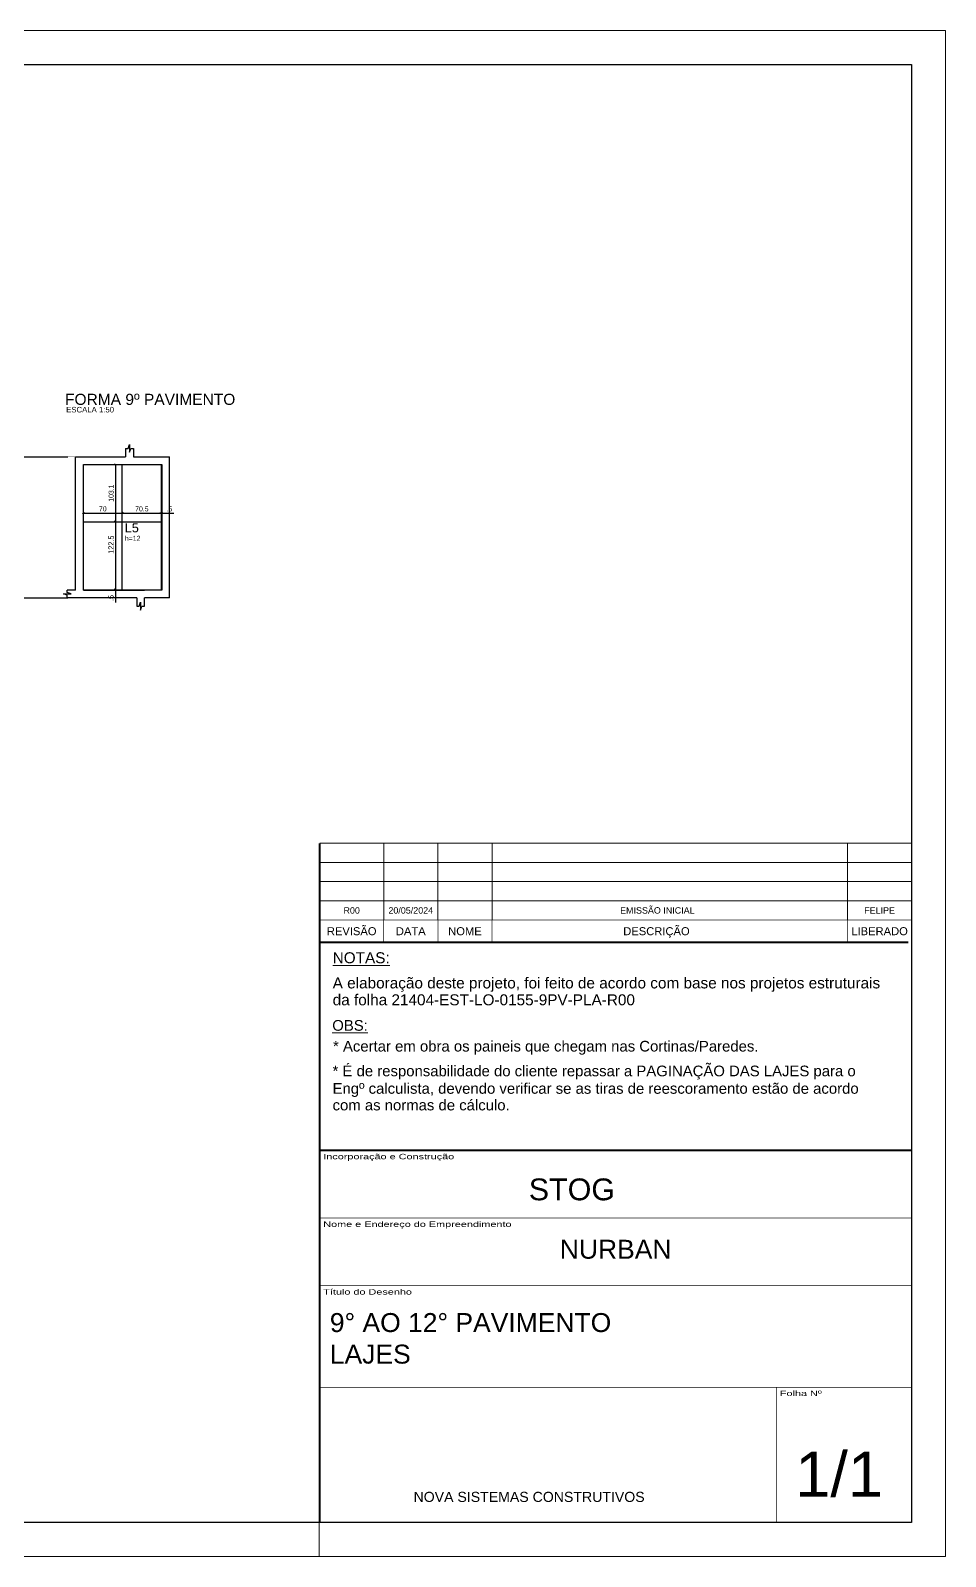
# Model space of a CAD drawing. Header units: millimetres. Extents: x 2519 to 6811, y 369 to 3117.
# Drawn here: x 5163 to 6811, y 369 to 3117 of the extents above; entities that cross this region are included whole.
import ezdxf
from ezdxf.enums import TextEntityAlignment as Align

# ---------------------------------------------------------------- set-up
doc = ezdxf.new("R2010")
doc.units = ezdxf.units.MM
doc.linetypes.add('ESTILO_TQS_0002', pattern=[0.4, 0.1, -0.3])
for name, color, linetype in [('3', 3, 'Continuous'), ('9', 8, 'Continuous'), ('COTA', 241, 'Continuous'), ('L-D', 2, 'Continuous'), ('L-N', 4, 'Continuous'), ('Painéis', 200, 'Continuous')]:
    doc.layers.add(name, color=color, linetype=linetype)
for name, color, linetype, lineweight in [('CARIMBO', 255, 'Continuous', 9), ('FOLHA', 255, 'Continuous', 5), ('Folhas', 255, 'Continuous', 9)]:
    doc.layers.add(name, color=color, linetype=linetype, lineweight=lineweight)
doc.styles.add('ARIAL', font='arial.ttf')
doc.styles.add('COTA TECNICA', font='techl___.ttf', dxfattribs={"height": 10})
doc.styles.add('COTA TECNICA-50', font='techl___.ttf', dxfattribs={"height": 9})
doc.styles.add('Tecnologia', font='')
doc.styles.add('TQS_ARIAL', font='arial.ttf')
doc.styles.add('VERDANA', font='verdana.ttf', dxfattribs={"oblique": 15})
doc.styles.get('Tecnologia').set_extended_font_data('Forgotten Futurist')
doc.dimstyles.new('COTA PAINEL-50', dxfattribs={"dimtxt": 9, "dimasz": 3, "dimexe": 3, "dimexo": 3, "dimgap": 3, "dimtad": 1, "dimdec": 1, "dimzin": 12, "dimdsep": 46, "dimtxsty": 'COTA TECNICA-50', "dimblk1": 'OBLIQUE', "dimblk2": 'OBLIQUE', "dimsah": 1, "dimcen": 0.9, "dimclrd": 4, "dimclre": 4, "dimclrt": 240, "dimadec": 1, "dimazin": 3, "dimtfac": 1, "dimtdec": 1, "dimtmove": 0, "dimatfit": 3, "dimfxl": 1, "dimtolj": 1, "dimtzin": 12, "dimarcsym": 0})
doc.dimstyles.new('PAINEL', dxfattribs={"dimtxt": 10, "dimasz": 3, "dimexe": 3, "dimexo": 3, "dimgap": 3, "dimtad": 1, "dimdec": 1, "dimzin": 12, "dimdsep": 46, "dimtxsty": 'COTA TECNICA', "dimblk1": 'OBLIQUE', "dimblk2": 'OBLIQUE', "dimsah": 1, "dimcen": 0.9, "dimclrd": 4, "dimclre": 4, "dimclrt": 240, "dimadec": 1, "dimazin": 3, "dimtfac": 1, "dimtdec": 1, "dimtmove": 0, "dimatfit": 3, "dimfxl": 1, "dimtolj": 1, "dimtzin": 12, "dimarcsym": 0})

# ---------------------------------------------------------------- blocks, each defined once
blk = doc.blocks.new('Carimbo Laje')
at = {"layer": 'CARIMBO', "color": 30}
for points, const_width in [([(124981.9, 144853.7), (123684.7, 144853.7), (123684.7, 144038.4)], 4.45), ([(123684.7, 144705.5), (124981.9, 144705.5)], 1.48), ([(123684.7, 144557.3), (124981.9, 144557.3)], 1.48), ([(123684.7, 144334.9), (124981.9, 144334.9)], 1.48), ([(124685.4, 144038.4), (124685.4, 144334.9)], 1.48), ([(123684.7, 144038.4), (124981.9, 144038.4)], 1.48)]:
    blk.add_lwpolyline(points, dxfattribs=dict(at, const_width=const_width))
at = {"color": 0, "linetype": 'Continuous', "ltscale": 5, "style": 'ARIAL'}
blk.add_text('NOVA SISTEMAS CONSTRUTIVOS', height=22.118, dxfattribs=at).set_placement((123890.4, 144083.7))
at = {"color": 7, "style": 'ARIAL'}
blk.add_attdef('INCORPORAÇÃO_E_CONTRUÇÃO', text='', height=45.7, dxfattribs=at).set_placement((124364.7, 144777.9), align=Align.MIDDLE_CENTER)
blk.add_attdef('NOME_DA_OBRA', text='', height=41.5, dxfattribs=at).set_placement((124333.3, 144616.6), align=Align.CENTER)
for tag, p in [('PAVIMENTO', (123706.9, 144455.9)), ('TIPO_DE_PROJETO', (123706.9, 144386.8))]:
    blk.add_attdef(tag, p, '', height=41.5, dxfattribs=at)
at = {"color": 7, "style": 'ARIAL', "oblique": 10}
blk.add_attdef('FOLHA_Nº', text='', height=111.2, dxfattribs=at).set_placement((124832.8, 144149.1), align=Align.CENTER)
at = {"layer": 'CARIMBO', "color": 7, "style": 'VERDANA'}
blk.add_attdef('ENDEREÇO', text='', height=14.8, dxfattribs=at).set_placement((124333.3, 144572.1), align=Align.CENTER)
at = {"layer": 'Folhas', "style": 'Tecnologia', "width": 1.5}
for s, p in [('Incorporação e Construção', (123692.5, 144846.3)), ('Nome e Endereço do Empreendimento', (123692.5, 144698.1)), ('Título do Desenho', (123692.5, 144549.8)), ('Folha Nº', (124693.1, 144327.5))]:
    blk.add_text(s, height=11.86, dxfattribs=at).set_placement(p, align=Align.TOP_LEFT)
blk = doc.blocks.new('Revisão Carimbo')
at = {"color": 30}
for p, q in [((0, 155), (925, 155)), ((100, 35), (100, 155)), ((184.66, 35), (184.66, 155)), ((269.32, 35), (269.32, 155)), ((825, 35), (825, 155)), ((0, 125), (925, 125)), ((0, 95), (925, 95)), ((0, 65), (925, 65))]:
    blk.add_line(p, q, dxfattribs=at)
for points, const_width in [([(0, 0), (0, 155)], 3), ([(0, 35), (925, 35)], 1), ([(100, 35), (100, 0)], 1), ([(184.66, 35), (184.66, 0)], 1), ([(269.32, 35), (269.32, 0)], 1), ([(825, 35), (825, 0)], 1), ([(0, 0), (920, 0)], 3)]:
    blk.add_lwpolyline(points, dxfattribs=dict(at, const_width=const_width))
at = {"color": 7, "style": 'ARIAL'}
for s, p in [('REVISÃO', (50, 17.5)), ('NOME', (226.99, 17.5)), ('DESCRIÇÃO', (526.27, 17.5)), ('LIBERADO', (875, 17.5)), ('DATA', (142.33, 17.5))]:
    blk.add_text(s, height=12.5, dxfattribs=at).set_placement(p, align=Align.MIDDLE_CENTER)
at = {"layer": 'CARIMBO', "color": 7, "style": 'ARIAL'}
for tag, p in [('REVISÃO_03', (50, 140)), ('DATA', (142.33, 140)), ('NOME', (226.99, 140)), ('LIBERADO', (875, 140)), ('REVISÃO_02', (50, 110)), ('DATA', (142.33, 110)), ('NOME', (226.99, 110)), ('LIBERADO', (875, 110)), ('REVISÃO_01', (50, 80)), ('DATA', (142.33, 80)), ('NOME', (226.99, 80)), ('LIBERADO', (875, 80)), ('REVISÃO_00', (50, 50)), ('DATA', (142.33, 50)), ('NOME', (226.99, 50)), ('LIBERADO', (875, 50))]:
    blk.add_attdef(tag, text='', height=10, dxfattribs=at).set_placement(p, align=Align.MIDDLE_CENTER)
for p in [(279.32, 140), (279.32, 110), (279.32, 80), (279.32, 50)]:
    blk.add_attdef('DESCRIÇÃO', text='', height=10, dxfattribs=at).set_placement(p, align=Align.MIDDLE_LEFT)
blk = doc.blocks.new('_Oblique')
at = {"color": 0, "linetype": 'ByBlock', "lineweight": -2}
blk.add_line((-0.5, -0.5), (0.5, 0.5), dxfattribs=at)
blk = doc.blocks.new('*D112')
at = {"layer": 'COTA', "color": 4, "lineweight": -2, "transparency": 16777216}
for p, q in [((5315.7, 2110), (5315.7, 2113)), ((5315.7, 2110), (5315.7, 2109.5)), ((5315.7, 2109.5), (5315.7, 2086.8)), ((5318.7, 2110), (5318.7, 2110)), ((5318.7, 2109.5), (5318.7, 2109.5))]:
    blk.add_line(p, q, dxfattribs=at)
at = {"layer": 'Defpoints', "color": 0, "transparency": 16777216}
for p in [(5315.7, 2110), (5315.7, 2109.5), (5315.7, 2109.5)]:
    blk.add_point(p, dxfattribs=at)
at = {"layer": 'COTA', "color": 4, "lineweight": -2, "transparency": 16777216, "xscale": 3, "yscale": 3, "zscale": 3}
for p, rotation in [((5315.7, 2110), 270), ((5315.7, 2109.5), 90)]:
    blk.add_blockref('_Oblique', p, dxfattribs=dict(at, rotation=rotation))
at = {"layer": 'COTA', "color": 240, "transparency": 16777216, "insert": (5307.6, 2095.1), "char_height": 10, "attachment_point": 5, "rotation": 90, "style": 'COTA TECNICA'}
blk.add_mtext('\\A1;.5', dxfattribs=at)
blk = doc.blocks.new('*D113')
at = {"layer": 'COTA', "color": 4, "lineweight": -2, "transparency": 16777216}
blk.add_line((5315.9, 2232.4), (5315.7, 2110), dxfattribs=at)
at = {"layer": 'Defpoints', "color": 0, "transparency": 16777216}
for p in [(5315.9, 2232.4), (5315.7, 2110), (5315.7, 2110)]:
    blk.add_point(p, dxfattribs=at)
at = {"layer": 'COTA', "color": 4, "lineweight": -2, "transparency": 16777216, "xscale": 3, "yscale": 3, "zscale": 3}
for p, rotation in [((5315.9, 2232.4), 89.90396616237426), ((5315.7, 2110), 269.9039661623743)]:
    blk.add_blockref('_Oblique', p, dxfattribs=dict(at, rotation=rotation))
at = {"layer": 'COTA', "color": 240, "transparency": 16777216, "insert": (5307.8, 2191.2), "char_height": 10, "attachment_point": 5, "rotation": 89.904, "style": 'COTA TECNICA'}
blk.add_mtext('\\A1;122.5', dxfattribs=at)
blk = doc.blocks.new('*D71')
at = {"layer": 'COTA', "color": 4, "lineweight": -2, "transparency": 16777216}
blk.add_line((5258, 2248), (5328, 2248), dxfattribs=at)
at = {"layer": 'Defpoints', "color": 0, "transparency": 16777216}
for p in [(5258, 2248), (5328, 2248), (5328, 2248)]:
    blk.add_point(p, dxfattribs=at)
at = {"layer": 'COTA', "color": 4, "lineweight": -2, "transparency": 16777216, "xscale": 3, "yscale": 3, "zscale": 3, "rotation": 180}
blk.add_blockref('_Oblique', (5258, 2248), dxfattribs=at)
at = {"layer": 'COTA', "color": 4, "lineweight": -2, "transparency": 16777216, "xscale": 3, "yscale": 3, "zscale": 3}
blk.add_blockref('_Oblique', (5328, 2248), dxfattribs=at)
at = {"layer": 'COTA', "color": 240, "transparency": 16777216, "insert": (5293, 2255.6), "char_height": 9, "attachment_point": 5, "style": 'COTA TECNICA-50'}
blk.add_mtext('\\A1;70', dxfattribs=at)
blk = doc.blocks.new('*D134')
at = {"layer": 'COTA', "color": 4, "lineweight": -2, "transparency": 16777216}
for p, q in [((5328, 2248), (5398.5, 2248)), ((5398.5, 2241), (5398.5, 2251))]:
    blk.add_line(p, q, dxfattribs=at)
at = {"layer": 'Defpoints', "color": 0, "transparency": 16777216}
for p in [(5328, 2248), (5398.5, 2248), (5398.5, 2238)]:
    blk.add_point(p, dxfattribs=at)
at = {"layer": 'COTA', "color": 4, "lineweight": -2, "transparency": 16777216, "xscale": 3, "yscale": 3, "zscale": 3, "rotation": 180}
blk.add_blockref('_Oblique', (5328, 2248), dxfattribs=at)
at = {"layer": 'COTA', "color": 4, "lineweight": -2, "transparency": 16777216, "xscale": 3, "yscale": 3, "zscale": 3}
blk.add_blockref('_Oblique', (5398.5, 2248), dxfattribs=at)
at = {"layer": 'COTA', "color": 240, "transparency": 16777216, "insert": (5363.3, 2255.6), "char_height": 9, "attachment_point": 5, "style": 'COTA TECNICA-50'}
blk.add_mtext('\\A1;70.5', dxfattribs=at)
blk = doc.blocks.new('*D72')
at = {"layer": 'COTA', "color": 4, "lineweight": -2, "transparency": 16777216}
for p, q in [((5398.5, 2248), (5395.5, 2248)), ((5398.5, 2248), (5399, 2248)), ((5399, 2248), (5420.6, 2248))]:
    blk.add_line(p, q, dxfattribs=at)
at = {"layer": 'Defpoints', "color": 0, "transparency": 16777216}
for p in [(5398.5, 2248), (5399, 2248), (5399, 2248)]:
    blk.add_point(p, dxfattribs=at)
at = {"layer": 'COTA', "color": 4, "lineweight": -2, "transparency": 16777216, "xscale": 3, "yscale": 3, "zscale": 3}
blk.add_blockref('_Oblique', (5398.5, 2248), dxfattribs=at)
at = {"layer": 'COTA', "color": 4, "lineweight": -2, "transparency": 16777216, "xscale": 3, "yscale": 3, "zscale": 3, "rotation": 180}
blk.add_blockref('_Oblique', (5399, 2248), dxfattribs=at)
at = {"layer": 'COTA', "color": 240, "transparency": 16777216, "insert": (5412.8, 2255.6), "char_height": 9, "attachment_point": 5, "style": 'COTA TECNICA-50'}
blk.add_mtext('\\A1;.5', dxfattribs=at)
blk = doc.blocks.new('*D73')
at = {"layer": 'COTA', "color": 4, "lineweight": -2, "transparency": 16777216}
for p, q in [((5315.7, 2335.5), (5315.7, 2232.4)), ((5318.7, 2232.4), (5318.7, 2232.4))]:
    blk.add_line(p, q, dxfattribs=at)
at = {"layer": 'Defpoints', "color": 0, "transparency": 16777216}
for p in [(5315.7, 2335.5), (5315.7, 2232.4), (5315.7, 2232.4)]:
    blk.add_point(p, dxfattribs=at)
at = {"layer": 'COTA', "color": 4, "lineweight": -2, "transparency": 16777216, "xscale": 3, "yscale": 3, "zscale": 3}
for p, rotation in [((5315.7, 2335.5), 90), ((5315.7, 2232.4), 270)]:
    blk.add_blockref('_Oblique', p, dxfattribs=dict(at, rotation=rotation))
at = {"layer": 'COTA', "color": 240, "transparency": 16777216, "insert": (5308, 2283.9), "char_height": 9, "attachment_point": 5, "rotation": 90, "style": 'COTA TECNICA-50'}
blk.add_mtext('\\A1;103.1', dxfattribs=at)

msp = doc.modelspace()

# ---------------------------------------------------------------- linework, layer by layer
at = {"color": 30}
for p, q in [((2671.28, 3056.01), (6749.76, 3056.01)), ((6749.76, 3056.01), (6749.76, 430.18)), ((6749.76, 430.18), (2671.28, 430.18))]:
    msp.add_line(p, q, dxfattribs=at)
at = {"layer": '3', "color": 7, "linetype": 'ESTILO_TQS_0002'}
for p, q in [((5111.16, 2349.48), (5244.03, 2349.48)), ((5111.16, 2095.48), (5244.03, 2095.48))]:
    msp.add_line(p, q, dxfattribs=at)
at = {"layer": '9', "color": 8, "linetype": 'Continuous'}
for p, q in [((5334.02, 2364.48), (5334.02, 2349.48)), ((5244.03, 2349.48), (5334.02, 2349.48)), ((5244.03, 2109.48), (5244.03, 2349.48)), ((5348.02, 2349.48), (5413.02, 2349.48)), ((5413.02, 2095.48), (5413.02, 2349.48)), ((5258.03, 2335.48), (5399.02, 2335.48)), ((5258.03, 2109.48), (5258.03, 2335.48)), ((5399.02, 2335.48), (5399.02, 2109.48)), ((5244.03, 2109.48), (5229.03, 2109.48)), ((5354.03, 2095.48), (5229.03, 2095.48)), ((5258.03, 2109.48), (5368.03, 2109.48)), ((5258.03, 2109.48), (5366.02, 2109.48)), ((5399.02, 2109.48), (5278.03, 2109.48)), ((5354.03, 2095.48), (5354.03, 2080.48)), ((5413.02, 2095.48), (5368.03, 2095.48))]:
    msp.add_line(p, q, dxfattribs=at)
for points in [[(5334.02, 2364.48), (5338.69, 2364.48), (5341.02, 2371.48), (5341.02, 2357.48), (5343.36, 2364.48), (5348.02, 2364.48)], [(5348.02, 2364.48), (5348.02, 2349.48), (5348.02, 2349.48)], [(5229.03, 2095.48), (5229.03, 2100.15), (5222.03, 2102.48), (5236.03, 2102.48), (5229.03, 2104.81), (5229.03, 2109.48)], [(5368.03, 2080.48), (5368.03, 2080.48), (5368.03, 2095.48)], [(5354.03, 2080.48), (5358.69, 2080.48), (5361.03, 2087.48), (5361.03, 2073.48), (5363.36, 2080.48), (5368.03, 2080.48)]]:
    msp.add_lwpolyline(points, dxfattribs=at)
at = {"layer": 'CARIMBO', "color": 30, "const_width": 3.65}
msp.add_lwpolyline([(5683.59, 1100.34), (5683.59, 1474.97)], dxfattribs=at)
at = {"layer": 'FOLHA'}
for p, q in [((2518.87, 3116.98), (6810.72, 3116.98)), ((6810.72, 3116.98), (6810.72, 369.21)), ((5682.89, 430.18), (5682.89, 369.21)), ((6810.72, 369.21), (2518.87, 369.21))]:
    msp.add_line(p, q, dxfattribs=at)
at = {"layer": 'Painéis'}
for p, q in [((5328.03, 2109.98), (5328.03, 2335.47)), ((5398.52, 2109.98), (5398.52, 2335.47)), ((5258.02, 2232.42), (5398.52, 2232.42)), ((5258.02, 2109.98), (5398.52, 2109.98)), ((5328.03, 2109.47), (5328.03, 2109.47))]:
    msp.add_line(p, q, dxfattribs=at)

# ---------------------------------------------------------------- block references
at = {"layer": 'CARIMBO', "color": 1}
ref = msp.add_blockref('Revisão Carimbo', (5683.59, 1474.97), dxfattribs=dict(at, xscale=1.152505138133646, yscale=1.152505138133646, zscale=1.152505138133646))
ref.add_attrib('REVISÃO_00', 'R00', dxfattribs={"color": 1, "height": 11.525, "style": 'ARIAL'}).set_placement((5741.21, 1532.59), align=Align.MIDDLE_CENTER)
ref.add_attrib('DATA', '20/05/2024', dxfattribs={"color": 1, "height": 11.525, "style": 'ARIAL'}).set_placement((5847.62, 1532.59), align=Align.MIDDLE_CENTER)
ref.add_attrib('DESCRIÇÃO', '                                                 EMISSÃO INICIAL', dxfattribs={"color": 1, "height": 11.5251, "style": 'ARIAL'}).set_placement((6005.5, 1532.59), align=Align.MIDDLE_LEFT)
ref.add_attrib('LIBERADO', 'FELIPE', dxfattribs={"color": 1, "height": 11.525, "style": 'ARIAL'}).set_placement((6692.03, 1532.59), align=Align.MIDDLE_CENTER)
at = {"layer": 'CARIMBO', "linetype": 'ByBlock'}
ref = msp.add_blockref('Carimbo Laje', (-95974.66, -117957.05), dxfattribs=dict(at, xscale=0.8219144908905698, yscale=0.8219144908905698, zscale=0.8219144908905698))
ref.add_attrib('FOLHA_Nº', '  1/1', (6476.86, 476.67), dxfattribs={"layer": '0', "height": 81.442, "style": 'ARIAL'})
ref.add_attrib('TIPO_DE_PROJETO', 'LAJES', (5701.86, 716.52), dxfattribs={"layer": '0', "height": 34.118, "style": 'ARIAL'})
ref.add_attrib('PAVIMENTO', '9° AO 12° PAVIMENTO', (5701.86, 773.36), dxfattribs={"layer": '0', "height": 34.1176, "style": 'ARIAL'})
ref.add_attrib('NOME_DA_OBRA', 'NURBAN', dxfattribs={"layer": '0', "height": 34.118, "style": 'ARIAL'}).set_placement((6216.67, 905.38), align=Align.CENTER)
ref.add_attrib('INCORPORAÇÃO_E_CONTRUÇÃO', 'STOG', dxfattribs={"layer": '0', "height": 39.265, "style": 'ARIAL'}).set_placement((6137.84, 1049.88), align=Align.TOP_CENTER)

# ---------------------------------------------------------------- texts
at = {"layer": '3', "color": 7, "linetype": 'Continuous', "style": 'TQS_ARIAL'}
for s, height, p in [('FORMA 9º PAVIMENTO', 20, (5224.93, 2442.84)), ('ESCALA 1:50', 10, (5226.97, 2429.27))]:
    msp.add_text(s, height=height, dxfattribs=at).set_placement(p)
at = {"layer": 'CARIMBO', "style": 'ARIAL'}
for s, height, p in [('%%UNOTAS:', 19.751, (5706.99, 1437.44)), ('A elaboração deste projeto, foi feito de acordo com base nos projetos estruturais', 19.7506, (5706.99, 1392.13)), ('da folha 21404-EST-LO-0155-9PV-PLA-R00', 19.7506, (5706.99, 1361.74)), ('%%UOBS:', 19.202, (5706.24, 1315.9)), ('* Acertar em obra os paineis que chegam nas Cortinas/Paredes.', 19.2019, (5707.6, 1278.49)), ('* É de responsabilidade do cliente repassar a PAGINAÇÃO DAS LAJES para o', 19.2019, (5706.77, 1233.9)), ('Engº calculista, devendo verificar se as tiras de reescoramento estão de acordo', 19.2019, (5706.77, 1202.42)), ('com as normas de cálculo.', 19.2019, (5706.77, 1172.48))]:
    msp.add_text(s, height=height, dxfattribs=at).set_placement(p)
at = {"layer": 'L-D', "linetype": 'Continuous', "style": 'TQS_ARIAL'}
msp.add_text('h=12', height=9, dxfattribs=at).set_placement((5332.55, 2198.09))
at = {"layer": 'L-N', "linetype": 'Continuous', "style": 'TQS_ARIAL'}
msp.add_text('L5', height=16.3, dxfattribs=at).set_placement((5332.55, 2213.39))

# ---------------------------------------------------------------- dimensions: what is measured, and where the dimension line sits
at = {"layer": 'COTA'}
dim = msp.add_linear_dim(base=(5315.72837, 2232.42495), p1=(5315.72837, 2335.47498), p2=(5315.72837, 2232.42495), angle=90, dimstyle='COTA PAINEL-50', dxfattribs=at)
dim.commit()
dim.dimension.update_dxf_attribs({"geometry": '*D73', "text_midpoint": (5308.031, 2283.94996)})
for base, p1, p2, picture, middle in [((5328.03, 2248), (5258.02, 2248), (5328.03, 2248), '*D71', (5293.02, 2255.6)), ((5398.52, 2248), (5328.03, 2248), (5398.52, 2238), '*D134', (5363.27, 2255.6)), ((5399.02, 2248), (5398.52, 2248), (5399.02, 2248), '*D72', (5412.81, 2255.6))]:
    dim = msp.add_linear_dim(base=base, p1=p1, p2=p2, dimstyle='COTA PAINEL-50', dxfattribs=at)
    dim.commit()
    dim.dimension.update_dxf_attribs({"geometry": picture, "text_midpoint": middle})
dim = msp.add_linear_dim(base=(5315.7284, 2109.9751), p1=(5315.9336, 2232.425), p2=(5315.7284, 2109.9751), angle=269.90397, dimstyle='PAINEL', dxfattribs=at)
dim.commit()
dim.dimension.update_dxf_attribs({"geometry": '*D113', "text_midpoint": (5315.8646, 2191.2317), "dimtype": 161})
dim = msp.add_aligned_dim(p1=(5315.73, 2109.98), p2=(5315.73, 2109.47), distance=0, dimstyle='PAINEL', dxfattribs=at)
dim.commit()
dim.dimension.update_dxf_attribs({"geometry": '*D112', "text_midpoint": (5307.62, 2095.15)})

doc.saveas('drawing.dxf')
